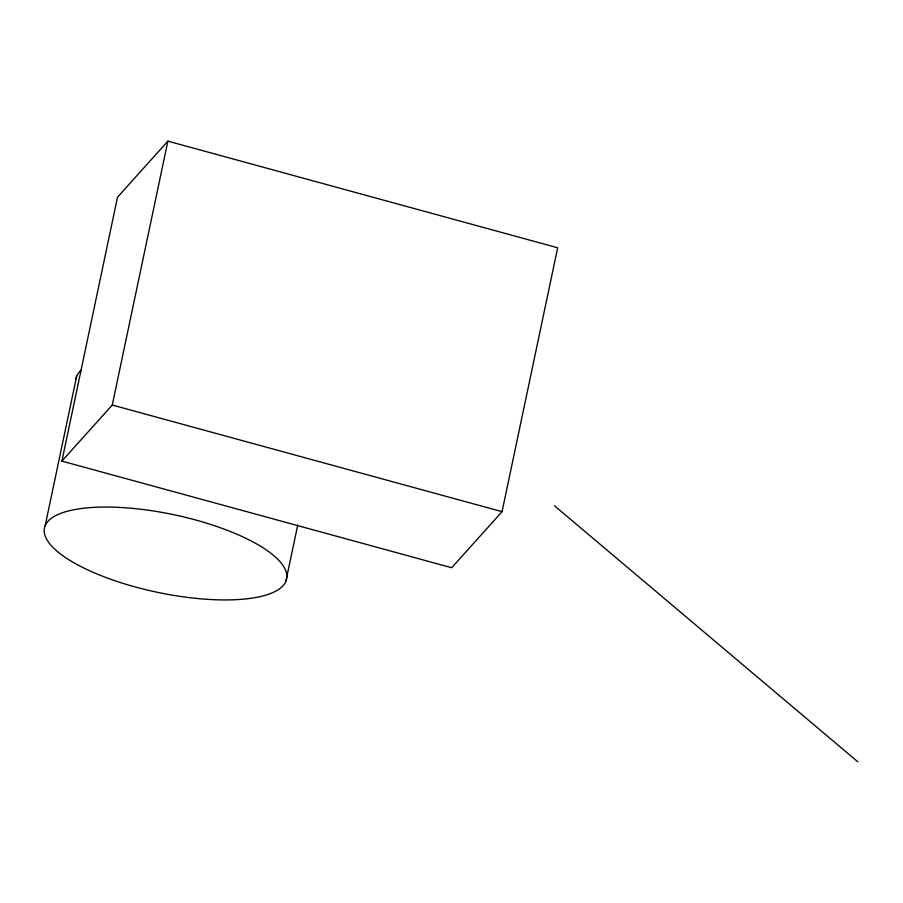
<?xml version="1.0" encoding="UTF-8"?>
<svg xmlns="http://www.w3.org/2000/svg" width="903" height="903" viewBox="0 0 903 903"><rect width="100%" height="100%" fill="white"/><g stroke="black" fill="none" stroke-linecap="round" stroke-linejoin="round"><path stroke-width="1.35" d="M45.15 525.76L76.653 376.291M61.901 461.106L117.514 197.204L167.879 141.139L557.67 247.772L502.057 511.674L451.692 567.739L61.901 461.106L112.265 405.029L167.879 141.139M285.89 581.227A123.711 39.664 11.9 0 0 118.519 507.362A123.711 39.664 11.9 0 0 92.151 571.892A123.711 39.664 11.9 0 0 285.89 581.227L297.742 525.004M112.265 405.029L502.057 511.674M554.566 505.827L857.85 761.861M75.908 378.775A123.711 39.664 11.9 0 1 81.135 370.23"/></g></svg>
